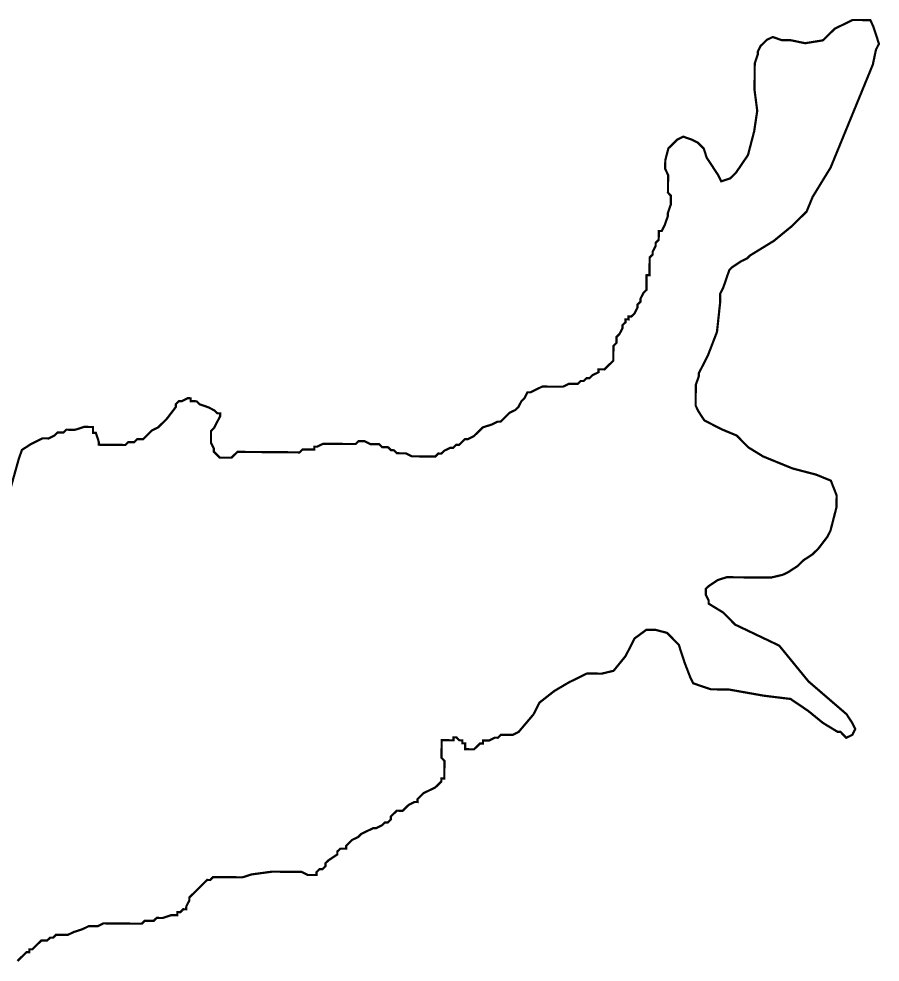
# Model space of a CAD drawing. Header units: metres. Extents: x 290190 to 339802, y 1811045 to 1991312.
# Drawn here: x 319263 to 320437, y 1888507 to 1889793 of the extents above; entities that cross this region are included whole.
import ezdxf

# ---------------------------------------------------------------- set-up
doc = ezdxf.new("R2010")
doc.units = ezdxf.units.M
doc.header["$MEASUREMENT"] = 0
doc.layers.add('HAZARDS LINE', color=1, linetype='Continuous')

msp = doc.modelspace()

# ---------------------------------------------------------------- linework, layer by layer
at = {"layer": 'HAZARDS LINE', "lineweight": 18}
msp.add_lwpolyline([(319260.8, 1888508.2, 3.02, 3.02, 0), (319264.9, 1888512.2, 3.02, 3.02, 0), (319269, 1888516.2, 3.02, 3.02, 0), (319273, 1888520.2, 3.02, 3.02, 0), (319277, 1888520.2, 3.02, 3.02, 0), (319277.1, 1888524.2, 3.02, 3.02, 0), (319281.1, 1888524.1, 3.02, 3.02, 0), (319289.2, 1888532.1, 3.02, 3.02, 0), (319293.3, 1888536.1, 3.02, 3.02, 0), (319301.3, 1888536.1, 3.02, 3.02, 0), (319305.4, 1888540, 3.02, 3.02, 0), (319309.4, 1888540, 3.02, 3.02, 0), (319313.5, 1888544, 3.02, 3.02, 0), (319317.5, 1888544, 3.02, 3.02, 0), (319321.6, 1888543.9, 3.02, 3.02, 0), (319325.6, 1888543.9, 3.02, 3.02, 0), (319329.6, 1888543.9, 3.02, 3.02, 0), (319337.7, 1888547.8, 3.02, 3.02, 0), (319349.8, 1888551.7, 3.02, 3.02, 0), (319357.9, 1888555.7, 3.02, 3.02, 0), (319361.9, 1888555.7, 3.02, 3.02, 0), (319370, 1888555.6, 3.02, 3.02, 0), (319378.1, 1888559.6, 3.02, 3.02, 0), (319382.1, 1888559.5, 3.02, 3.02, 0), (319386.1, 1888559.5, 3.02, 3.02, 0), (319390.2, 1888559.5, 3.02, 3.02, 0), (319398.2, 1888559.4, 3.02, 3.02, 0), (319402.2, 1888559.4, 3.02, 3.02, 0), (319406.3, 1888559.3, 3.02, 3.02, 0), (319418.4, 1888559.2, 3.02, 3.02, 0), (319426.4, 1888559.1, 3.02, 3.02, 0), (319430.4, 1888559.1, 3.02, 3.02, 0), (319434.5, 1888563.1, 3.02, 3.02, 0), (319438.5, 1888563.1, 3.02, 3.02, 0), (319442.6, 1888563, 3.02, 3.02, 0), (319446.6, 1888563, 3.02, 3.02, 0), (319450.7, 1888567, 3.02, 3.02, 0), (319458.7, 1888566.9, 3.02, 3.02, 0), (319470.8, 1888570.8, 3.02, 3.02, 0), (319478.9, 1888570.8, 3.02, 3.02, 0), (319478.9, 1888574.8, 3.02, 3.02, 0), (319482.9, 1888574.8, 3.02, 3.02, 0), (319487, 1888578.8, 3.02, 3.02, 0), (319491, 1888578.7, 3.02, 3.02, 0), (319491.1, 1888582.7, 3.02, 3.02, 0), (319495.2, 1888590.8, 3.02, 3.02, 0), (319495.2, 1888594.8, 3.02, 3.02, 0), (319499.3, 1888598.8, 3.02, 3.02, 0), (319507.4, 1888606.8, 3.02, 3.02, 0), (319511.5, 1888610.8, 3.02, 3.02, 0), (319515.5, 1888614.8, 3.02, 3.02, 0), (319519.6, 1888618.8, 3.02, 3.02, 0), (319523.6, 1888618.7, 3.02, 3.02, 0), (319527.7, 1888622.7, 3.02, 3.02, 0), (319531.7, 1888622.7, 3.02, 3.02, 0), (319535.7, 1888622.6, 3.02, 3.02, 0), (319539.8, 1888622.6, 3.02, 3.02, 0), (319543.8, 1888622.6, 3.02, 3.02, 0), (319547.8, 1888622.5, 3.02, 3.02, 0), (319551.8, 1888622.5, 3.02, 3.02, 0), (319555.9, 1888622.5, 3.02, 3.02, 0), (319559.9, 1888622.4, 3.02, 3.02, 0), (319563.9, 1888622.4, 3.02, 3.02, 0), (319567.9, 1888622.4, 3.02, 3.02, 0), (319580.1, 1888626.3, 3.02, 3.02, 0), (319608.3, 1888630.1, 3.02, 3.02, 0), (319636.5, 1888629.8, 3.02, 3.02, 0), (319640.5, 1888629.8, 3.02, 3.02, 0), (319644.5, 1888629.8, 3.02, 3.02, 0), (319648.6, 1888629.7, 3.02, 3.02, 0), (319656.6, 1888625.6, 3.02, 3.02, 0), (319660.6, 1888625.6, 3.02, 3.02, 0), (319664.6, 1888625.6, 3.02, 3.02, 0), (319668.7, 1888625.5, 3.02, 3.02, 0), (319668.7, 1888629.5, 3.02, 3.02, 0), (319672.8, 1888633.5, 3.02, 3.02, 0), (319676.8, 1888633.5, 3.02, 3.02, 0), (319680.9, 1888637.5, 3.02, 3.02, 0), (319680.9, 1888641.5, 3.02, 3.02, 0), (319685, 1888645.5, 3.02, 3.02, 0), (319697.1, 1888653.5, 3.02, 3.02, 0), (319697.1, 1888657.5, 3.02, 3.02, 0), (319701.2, 1888661.5, 3.02, 3.02, 0), (319705.2, 1888661.5, 3.02, 3.02, 0), (319709.3, 1888661.4, 3.02, 3.02, 0), (319709.3, 1888665.5, 3.02, 3.02, 0), (319717.4, 1888673.4, 3.02, 3.02, 0), (319725.5, 1888677.4, 3.02, 3.02, 0), (319729.6, 1888681.4, 3.02, 3.02, 0), (319737.7, 1888685.4, 3.02, 3.02, 0), (319745.8, 1888689.3, 3.02, 3.02, 0), (319749.8, 1888689.3, 3.02, 3.02, 0), (319757.9, 1888693.2, 3.02, 3.02, 0), (319761.9, 1888697.2, 3.02, 3.02, 0), (319766, 1888697.2, 3.02, 3.02, 0), (319770, 1888701.2, 3.02, 3.02, 0), (319770.1, 1888705.2, 3.02, 3.02, 0), (319774.1, 1888709.2, 3.02, 3.02, 0), (319778.2, 1888713.2, 3.02, 3.02, 0), (319786.2, 1888713.1, 3.02, 3.02, 0), (319790.3, 1888717.1, 3.02, 3.02, 0), (319794.4, 1888721.1, 3.02, 3.02, 0), (319802.5, 1888725.1, 3.02, 3.02, 0), (319806.5, 1888725, 3.02, 3.02, 0), (319806.5, 1888729.1, 3.02, 3.02, 0), (319814.7, 1888737.1, 3.02, 3.02, 0), (319830.8, 1888745, 3.02, 3.02, 0), (319839, 1888753, 3.02, 3.02, 0), (319839, 1888757, 3.02, 3.02, 0), (319843, 1888757, 3.02, 3.02, 0), (319843.1, 1888761, 3.02, 3.02, 0), (319843.1, 1888765, 3.02, 3.02, 0), (319843.1, 1888769, 3.02, 3.02, 0), (319843.2, 1888777.1, 3.02, 3.02, 0), (319843.2, 1888781.1, 3.02, 3.02, 0), (319839.2, 1888785.2, 3.02, 3.02, 0), (319839.3, 1888789.2, 3.02, 3.02, 0), (319839.3, 1888797.3, 3.02, 3.02, 0), (319839.4, 1888801.3, 3.02, 3.02, 0), (319839.4, 1888805.3, 3.02, 3.02, 0), (319839.4, 1888809.4, 3.02, 3.02, 0), (319843.5, 1888809.3, 3.02, 3.02, 0), (319847.5, 1888809.3, 3.02, 3.02, 0), (319851.5, 1888809.2, 3.02, 3.02, 0), (319855.6, 1888809.2, 3.02, 3.02, 0), (319855.6, 1888813.2, 3.02, 3.02, 0), (319859.6, 1888813.2, 3.02, 3.02, 0), (319863.6, 1888809.1, 3.02, 3.02, 0), (319867.6, 1888809.1, 3.02, 3.02, 0), (319867.6, 1888805.1, 3.02, 3.02, 0), (319871.6, 1888805, 3.02, 3.02, 0), (319871.6, 1888801, 3.02, 3.02, 0), (319871.6, 1888797, 3.02, 3.02, 0), (319875.6, 1888797, 3.02, 3.02, 0), (319879.6, 1888796.9, 3.02, 3.02, 0), (319883.6, 1888796.9, 3.02, 3.02, 0), (319887.7, 1888800.9, 3.02, 3.02, 0), (319891.8, 1888804.9, 3.02, 3.02, 0), (319895.8, 1888804.8, 3.02, 3.02, 0), (319895.8, 1888808.9, 3.02, 3.02, 0), (319899.9, 1888808.8, 3.02, 3.02, 0), (319903.9, 1888808.8, 3.02, 3.02, 0), (319912, 1888812.8, 3.02, 3.02, 0), (319916, 1888812.7, 3.02, 3.02, 0), (319920.1, 1888816.7, 3.02, 3.02, 0), (319924.1, 1888816.7, 3.02, 3.02, 0), (319928.1, 1888816.6, 3.02, 3.02, 0), (319936.2, 1888816.6, 3.02, 3.02, 0), (319944.3, 1888820.5, 3.02, 3.02, 0), (319964.6, 1888844.5, 3.02, 3.02, 0), (319972.8, 1888860.6, 3.02, 3.02, 0), (319993.1, 1888876.5, 3.02, 3.02, 0), (320013.3, 1888888.4, 3.02, 3.02, 0), (320037.6, 1888900.3, 3.02, 3.02, 0), (320057.7, 1888900.1, 3.02, 3.02, 0), (320073.9, 1888904, 3.02, 3.02, 0), (320090.2, 1888924, 3.02, 3.02, 0), (320102.5, 1888948.1, 3.02, 3.02, 0), (320118.7, 1888960, 3.02, 3.02, 0), (320130.8, 1888959.9, 3.02, 3.02, 0), (320146.8, 1888955.7, 3.02, 3.02, 0), (320162.8, 1888939.5, 3.02, 3.02, 0), (320170.7, 1888915.2, 3.02, 3.02, 0), (320178.5, 1888895, 3.02, 3.02, 0), (320182.5, 1888886.9, 3.02, 3.02, 0), (320206.6, 1888878.7, 3.02, 3.02, 0), (320230.8, 1888878.5, 3.02, 3.02, 0), (320279, 1888870, 3.02, 3.02, 0), (320315.2, 1888865.6, 3.02, 3.02, 0), (320339.3, 1888849.3, 3.02, 3.02, 0), (320359.3, 1888833, 3.02, 3.02, 0), (320379.3, 1888820.8, 3.02, 3.02, 0), (320383.3, 1888820.7, 3.02, 3.02, 0), (320391.3, 1888812.6, 3.02, 3.02, 0), (320399.4, 1888816.6, 3.02, 3.02, 0), (320403.5, 1888824.6, 3.02, 3.02, 0), (320399.5, 1888832.7, 3.02, 3.02, 0), (320391.6, 1888844.8, 3.02, 3.02, 0), (320339.6, 1888889.6, 3.02, 3.02, 0), (320299.8, 1888938.3, 3.02, 3.02, 0), (320239.6, 1888967, 3.02, 3.02, 0), (320223.6, 1888983.3, 3.02, 3.02, 0), (320203.6, 1888995.5, 3.02, 3.02, 0), (320203.6, 1888999.6, 3.02, 3.02, 0), (320199.7, 1889007.7, 3.02, 3.02, 0), (320199.7, 1889015.7, 3.02, 3.02, 0), (320203.8, 1889019.7, 3.02, 3.02, 0), (320215.9, 1889027.7, 3.02, 3.02, 0), (320228.1, 1889031.6, 3.02, 3.02, 0), (320240.2, 1889031.5, 3.02, 3.02, 0), (320256.3, 1889031.3, 3.02, 3.02, 0), (320272.4, 1889031.2, 3.02, 3.02, 0), (320288.5, 1889031.1, 3.02, 3.02, 0), (320304.6, 1889034.9, 3.02, 3.02, 0), (320312.7, 1889038.9, 3.02, 3.02, 0), (320324.9, 1889046.9, 3.02, 3.02, 0), (320333, 1889054.8, 3.02, 3.02, 0), (320345.2, 1889062.8, 3.02, 3.02, 0), (320353.3, 1889070.8, 3.02, 3.02, 0), (320365.5, 1889086.8, 3.02, 3.02, 0), (320369.6, 1889094.8, 3.02, 3.02, 0), (320377.9, 1889127, 3.02, 3.02, 0), (320378.1, 1889143.1, 3.02, 3.02, 0), (320370.2, 1889163.3, 3.02, 3.02, 0), (320350.1, 1889171.5, 3.02, 3.02, 0), (320318, 1889179.9, 3.02, 3.02, 0), (320277.8, 1889196.3, 3.02, 3.02, 0), (320257.8, 1889208.6, 3.02, 3.02, 0), (320253.8, 1889212.6, 3.02, 3.02, 0), (320241.8, 1889224.8, 3.02, 3.02, 0), (320221.8, 1889233.1, 3.02, 3.02, 0), (320205.7, 1889241.3, 3.02, 3.02, 0), (320197.7, 1889245.4, 3.02, 3.02, 0), (320189.8, 1889257.5, 3.02, 3.02, 0), (320185.8, 1889265.6, 3.02, 3.02, 0), (320185.9, 1889281.7, 3.02, 3.02, 0), (320186, 1889293.8, 3.02, 3.02, 0), (320190.2, 1889305.9, 3.02, 3.02, 0), (320190.2, 1889309.9, 3.02, 3.02, 0), (320202.5, 1889334, 3.02, 3.02, 0), (320214.9, 1889366.1, 3.02, 3.02, 0), (320219.2, 1889406.3, 3.02, 3.02, 0), (320219.3, 1889418.4, 3.02, 3.02, 0), (320223.4, 1889426.4, 3.02, 3.02, 0), (320227.6, 1889438.5, 3.02, 3.02, 0), (320231.7, 1889450.5, 3.02, 3.02, 0), (320235.8, 1889454.5, 3.02, 3.02, 0), (320247.9, 1889462.5, 3.02, 3.02, 0), (320256, 1889466.4, 3.02, 3.02, 0), (320260.1, 1889470.4, 3.02, 3.02, 0), (320292.5, 1889490.3, 3.02, 3.02, 0), (320316.8, 1889510.2, 3.02, 3.02, 0), (320337.1, 1889530.2, 3.02, 3.02, 0), (320345.4, 1889550.3, 3.02, 3.02, 0), (320369.9, 1889590.3, 3.02, 3.02, 0), (320419.3, 1889710.8, 3.02, 3.02, 0), (320427.5, 1889730.8, 3.02, 3.02, 0), (320431.7, 1889750.9, 3.02, 3.02, 0), (320435.8, 1889759, 3.02, 3.02, 0), (320431.9, 1889771.1, 3.02, 3.02, 0), (320427.9, 1889783.2, 3.02, 3.02, 0), (320424, 1889791.3, 3.02, 3.02, 0), (320411.9, 1889791.4, 3.02, 3.02, 0), (320399.8, 1889791.5, 3.02, 3.02, 0), (320375.6, 1889779.6, 3.02, 3.02, 0), (320367.4, 1889771.6, 3.02, 3.02, 0), (320359.3, 1889763.7, 3.02, 3.02, 0), (320335.1, 1889759.8, 3.02, 3.02, 0), (320315, 1889764, 3.02, 3.02, 0), (320302.9, 1889764.1, 3.02, 3.02, 0), (320290.9, 1889768.3, 3.02, 3.02, 0), (320282.8, 1889764.3, 3.02, 3.02, 0), (320278.7, 1889760.3, 3.02, 3.02, 0), (320274.6, 1889756.3, 3.02, 3.02, 0), (320270.5, 1889748.3, 3.02, 3.02, 0), (320270.5, 1889744.3, 3.02, 3.02, 0), (320266.4, 1889732.2, 3.02, 3.02, 0), (320266.1, 1889696, 3.02, 3.02, 0), (320269.8, 1889667.7, 3.02, 3.02, 0), (320265.6, 1889639.6, 3.02, 3.02, 0), (320261.4, 1889623.5, 3.02, 3.02, 0), (320257.2, 1889607.4, 3.02, 3.02, 0), (320249.1, 1889595.4, 3.02, 3.02, 0), (320240.9, 1889583.4, 3.02, 3.02, 0), (320232.8, 1889575.4, 3.02, 3.02, 0), (320220.7, 1889571.5, 3.02, 3.02, 0), (320216.7, 1889579.6, 3.02, 3.02, 0), (320208.8, 1889591.7, 3.02, 3.02, 0), (320200.8, 1889603.9, 3.02, 3.02, 0), (320196.9, 1889616, 3.02, 3.02, 0), (320188.9, 1889624.1, 3.02, 3.02, 0), (320180.9, 1889628.2, 3.02, 3.02, 0), (320168.8, 1889632.4, 3.02, 3.02, 0), (320160.8, 1889628.4, 3.02, 3.02, 0), (320148.6, 1889616.4, 3.02, 3.02, 0), (320144.4, 1889600.3, 3.02, 3.02, 0), (320144.3, 1889588.3, 3.02, 3.02, 0), (320148.2, 1889580.2, 3.02, 3.02, 0), (320148.2, 1889572.1, 3.02, 3.02, 0), (320148.1, 1889568.1, 3.02, 3.02, 0), (320148.1, 1889564.1, 3.02, 3.02, 0), (320148.1, 1889560, 3.02, 3.02, 0), (320148, 1889556, 3.02, 3.02, 0), (320152, 1889551.9, 3.02, 3.02, 0), (320152, 1889547.9, 3.02, 3.02, 0), (320152, 1889543.9, 3.02, 3.02, 0), (320151.9, 1889539.9, 3.02, 3.02, 0), (320147.8, 1889527.8, 3.02, 3.02, 0), (320147.8, 1889523.8, 3.02, 3.02, 0), (320143.6, 1889511.7, 3.02, 3.02, 0), (320139.5, 1889503.7, 3.02, 3.02, 0), (320135.5, 1889503.7, 3.02, 3.02, 0), (320135.5, 1889499.7, 3.02, 3.02, 0), (320135.4, 1889491.7, 3.02, 3.02, 0), (320131.3, 1889487.7, 3.02, 3.02, 0), (320131.3, 1889483.6, 3.02, 3.02, 0), (320127.2, 1889475.6, 3.02, 3.02, 0), (320127.2, 1889471.6, 3.02, 3.02, 0), (320123.1, 1889467.6, 3.02, 3.02, 0), (320123.1, 1889463.6, 3.02, 3.02, 0), (320123, 1889459.5, 3.02, 3.02, 0), (320123, 1889451.5, 3.02, 3.02, 0), (320122.9, 1889447.4, 3.02, 3.02, 0), (320122.9, 1889443.4, 3.02, 3.02, 0), (320118.9, 1889443.5, 3.02, 3.02, 0), (320118.8, 1889439.4, 3.02, 3.02, 0), (320118.8, 1889435.4, 3.02, 3.02, 0), (320118.8, 1889431.4, 3.02, 3.02, 0), (320118.7, 1889423.3, 3.02, 3.02, 0), (320114.6, 1889419.3, 3.02, 3.02, 0), (320110.5, 1889411.3, 3.02, 3.02, 0), (320110.5, 1889407.3, 3.02, 3.02, 0), (320106.4, 1889403.3, 3.02, 3.02, 0), (320106.4, 1889399.2, 3.02, 3.02, 0), (320102.3, 1889391.2, 3.02, 3.02, 0), (320098.2, 1889387.2, 3.02, 3.02, 0), (320094.2, 1889387.3, 3.02, 3.02, 0), (320094.2, 1889383.2, 3.02, 3.02, 0), (320090.1, 1889383.3, 3.02, 3.02, 0), (320090.1, 1889379.2, 3.02, 3.02, 0), (320086, 1889375.3, 3.02, 3.02, 0), (320086, 1889371.2, 3.02, 3.02, 0), (320081.9, 1889363.2, 3.02, 3.02, 0), (320077.9, 1889359.2, 3.02, 3.02, 0), (320077.8, 1889355.2, 3.02, 3.02, 0), (320077.8, 1889351.2, 3.02, 3.02, 0), (320073.7, 1889347.2, 3.02, 3.02, 0), (320073.7, 1889343.1, 3.02, 3.02, 0), (320073.6, 1889339.1, 3.02, 3.02, 0), (320073.6, 1889335.1, 3.02, 3.02, 0), (320073.6, 1889331, 3.02, 3.02, 0), (320073.5, 1889327, 3.02, 3.02, 0), (320069.5, 1889323, 3.02, 3.02, 0), (320065.4, 1889319, 3.02, 3.02, 0), (320061.4, 1889315, 3.02, 3.02, 0), (320057.3, 1889315.1, 3.02, 3.02, 0), (320053.3, 1889315.1, 3.02, 3.02, 0), (320053.3, 1889311.1, 3.02, 3.02, 0), (320045.2, 1889307.1, 3.02, 3.02, 0), (320041.1, 1889303.1, 3.02, 3.02, 0), (320037.1, 1889303.2, 3.02, 3.02, 0), (320033, 1889299.2, 3.02, 3.02, 0), (320029, 1889299.2, 3.02, 3.02, 0), (320024.9, 1889295.2, 3.02, 3.02, 0), (320020.9, 1889295.2, 3.02, 3.02, 0), (320016.9, 1889295.3, 3.02, 3.02, 0), (320012.8, 1889295.3, 3.02, 3.02, 0), (320004.8, 1889291.4, 3.02, 3.02, 0), (319996.7, 1889291.4, 3.02, 3.02, 0), (319992.7, 1889291.5, 3.02, 3.02, 0), (319984.6, 1889291.5, 3.02, 3.02, 0), (319980.6, 1889291.6, 3.02, 3.02, 0), (319976.6, 1889291.6, 3.02, 3.02, 0), (319960.4, 1889283.7, 3.02, 3.02, 0), (319956.4, 1889283.7, 3.02, 3.02, 0), (319952.3, 1889275.7, 3.02, 3.02, 0), (319948.2, 1889271.7, 3.02, 3.02, 0), (319944.1, 1889263.7, 3.02, 3.02, 0), (319940, 1889259.7, 3.02, 3.02, 0), (319931.9, 1889255.7, 3.02, 3.02, 0), (319927.9, 1889251.7, 3.02, 3.02, 0), (319923.8, 1889247.7, 3.02, 3.02, 0), (319919.8, 1889243.8, 3.02, 3.02, 0), (319915.7, 1889243.8, 3.02, 3.02, 0), (319907.6, 1889239.8, 3.02, 3.02, 0), (319895.5, 1889235.9, 3.02, 3.02, 0), (319887.4, 1889227.9, 3.02, 3.02, 0), (319883.3, 1889223.9, 3.02, 3.02, 0), (319875.2, 1889220, 3.02, 3.02, 0), (319871.2, 1889220, 3.02, 3.02, 0), (319867.2, 1889216, 3.02, 3.02, 0), (319863.1, 1889212, 3.02, 3.02, 0), (319859.1, 1889212, 3.02, 3.02, 0), (319855, 1889208.1, 3.02, 3.02, 0), (319851, 1889208.1, 3.02, 3.02, 0), (319842.9, 1889204.1, 3.02, 3.02, 0), (319838.8, 1889200.1, 3.02, 3.02, 0), (319834.8, 1889200.2, 3.02, 3.02, 0), (319830.7, 1889196.2, 3.02, 3.02, 0), (319826.7, 1889196.2, 3.02, 3.02, 0), (319822.7, 1889196.3, 3.02, 3.02, 0), (319818.6, 1889196.3, 3.02, 3.02, 0), (319814.6, 1889196.3, 3.02, 3.02, 0), (319806.6, 1889196.4, 3.02, 3.02, 0), (319798.5, 1889196.5, 3.02, 3.02, 0), (319790.5, 1889200.6, 3.02, 3.02, 0), (319782.4, 1889200.6, 3.02, 3.02, 0), (319778.4, 1889200.7, 3.02, 3.02, 0), (319774.4, 1889204.7, 3.02, 3.02, 0), (319770.4, 1889204.8, 3.02, 3.02, 0), (319766.4, 1889208.8, 3.02, 3.02, 0), (319762.4, 1889208.9, 3.02, 3.02, 0), (319758.3, 1889208.9, 3.02, 3.02, 0), (319754.3, 1889213, 3.02, 3.02, 0), (319742.3, 1889213.1, 3.02, 3.02, 0), (319734.2, 1889217.2, 3.02, 3.02, 0), (319730.2, 1889217.2, 3.02, 3.02, 0), (319726.2, 1889217.2, 3.02, 3.02, 0), (319722.1, 1889213.2, 3.02, 3.02, 0), (319718.1, 1889213.3, 3.02, 3.02, 0), (319714.1, 1889213.3, 3.02, 3.02, 0), (319710, 1889213.3, 3.02, 3.02, 0), (319698, 1889213.4, 3.02, 3.02, 0), (319689.9, 1889213.5, 3.02, 3.02, 0), (319685.9, 1889213.6, 3.02, 3.02, 0), (319681.8, 1889213.6, 3.02, 3.02, 0), (319677.8, 1889213.6, 3.02, 3.02, 0), (319669.7, 1889209.7, 3.02, 3.02, 0), (319665.7, 1889209.7, 3.02, 3.02, 0), (319665.7, 1889205.7, 3.02, 3.02, 0), (319661.6, 1889205.7, 3.02, 3.02, 0), (319657.6, 1889205.7, 3.02, 3.02, 0), (319653.6, 1889205.8, 3.02, 3.02, 0), (319649.5, 1889205.8, 3.02, 3.02, 0), (319645.5, 1889201.8, 3.02, 3.02, 0), (319637.4, 1889201.9, 3.02, 3.02, 0), (319633.4, 1889201.9, 3.02, 3.02, 0), (319629.4, 1889202, 3.02, 3.02, 0), (319625.3, 1889202, 3.02, 3.02, 0), (319621.3, 1889202, 3.02, 3.02, 0), (319617.3, 1889202.1, 3.02, 3.02, 0), (319613.3, 1889202.1, 3.02, 3.02, 0), (319609.2, 1889202.1, 3.02, 3.02, 0), (319605.2, 1889202.2, 3.02, 3.02, 0), (319601.2, 1889202.2, 3.02, 3.02, 0), (319597.2, 1889202.2, 3.02, 3.02, 0), (319593.1, 1889202.3, 3.02, 3.02, 0), (319589.1, 1889202.3, 3.02, 3.02, 0), (319585.1, 1889202.3, 3.02, 3.02, 0), (319581, 1889202.4, 3.02, 3.02, 0), (319573, 1889202.4, 3.02, 3.02, 0), (319569, 1889202.5, 3.02, 3.02, 0), (319564.9, 1889202.5, 3.02, 3.02, 0), (319560.9, 1889202.6, 3.02, 3.02, 0), (319556.8, 1889198.6, 3.02, 3.02, 0), (319552.8, 1889194.6, 3.02, 3.02, 0), (319548.8, 1889194.6, 3.02, 3.02, 0), (319544.7, 1889194.6, 3.02, 3.02, 0), (319540.7, 1889194.7, 3.02, 3.02, 0), (319536.7, 1889194.7, 3.02, 3.02, 0), (319532.7, 1889198.8, 3.02, 3.02, 0), (319528.7, 1889202.8, 3.02, 3.02, 0), (319528.7, 1889206.9, 3.02, 3.02, 0), (319524.8, 1889215, 3.02, 3.02, 0), (319524.8, 1889219, 3.02, 3.02, 0), (319524.8, 1889223, 3.02, 3.02, 0), (319524.9, 1889231.1, 3.02, 3.02, 0), (319529, 1889235.1, 3.02, 3.02, 0), (319537.2, 1889251.1, 3.02, 3.02, 0), (319537.2, 1889255.1, 3.02, 3.02, 0), (319533.2, 1889255.2, 3.02, 3.02, 0), (319529.2, 1889259.2, 3.02, 3.02, 0), (319521.2, 1889263.3, 3.02, 3.02, 0), (319509.1, 1889267.5, 3.02, 3.02, 0), (319505.1, 1889271.5, 3.02, 3.02, 0), (319501.1, 1889271.6, 3.02, 3.02, 0), (319497.1, 1889271.6, 3.02, 3.02, 0), (319497.1, 1889275.6, 3.02, 3.02, 0), (319493.1, 1889275.7, 3.02, 3.02, 0), (319485, 1889271.7, 3.02, 3.02, 0), (319480.9, 1889271.7, 3.02, 3.02, 0), (319476.9, 1889267.7, 3.02, 3.02, 0), (319476.8, 1889263.7, 3.02, 3.02, 0), (319464.6, 1889247.7, 3.02, 3.02, 0), (319460.6, 1889243.7, 3.02, 3.02, 0), (319456.5, 1889239.7, 3.02, 3.02, 0), (319452.4, 1889235.7, 3.02, 3.02, 0), (319444.3, 1889231.8, 3.02, 3.02, 0), (319436.2, 1889223.8, 3.02, 3.02, 0), (319432.2, 1889219.8, 3.02, 3.02, 0), (319428.1, 1889219.8, 3.02, 3.02, 0), (319424.1, 1889219.9, 3.02, 3.02, 0), (319420, 1889215.9, 3.02, 3.02, 0), (319412, 1889215.9, 3.02, 3.02, 0), (319407.9, 1889211.9, 3.02, 3.02, 0), (319403.9, 1889212, 3.02, 3.02, 0), (319395.8, 1889212, 3.02, 3.02, 0), (319391.8, 1889212.1, 3.02, 3.02, 0), (319387.8, 1889212.1, 3.02, 3.02, 0), (319383.8, 1889212.2, 3.02, 3.02, 0), (319379.7, 1889212.2, 3.02, 3.02, 0), (319375.7, 1889212.2, 3.02, 3.02, 0), (319371.7, 1889212.3, 3.02, 3.02, 0), (319371.7, 1889216.3, 3.02, 3.02, 0), (319367.8, 1889228.4, 3.02, 3.02, 0), (319363.8, 1889228.4, 3.02, 3.02, 0), (319363.8, 1889232.5, 3.02, 3.02, 0), (319363.8, 1889236.5, 3.02, 3.02, 0), (319359.8, 1889236.5, 3.02, 3.02, 0), (319351.7, 1889236.6, 3.02, 3.02, 0), (319339.6, 1889232.7, 3.02, 3.02, 0), (319331.6, 1889232.7, 3.02, 3.02, 0), (319327.5, 1889232.8, 3.02, 3.02, 0), (319323.5, 1889228.8, 3.02, 3.02, 0), (319315.4, 1889228.9, 3.02, 3.02, 0), (319311.4, 1889224.9, 3.02, 3.02, 0), (319303.3, 1889220.9, 3.02, 3.02, 0), (319295.2, 1889221, 3.02, 3.02, 0), (319287.1, 1889217, 3.02, 3.02, 0), (319279, 1889213.1, 3.02, 3.02, 0), (319266.9, 1889205.1, 3.02, 3.02, 0), (319262.7, 1889193.1, 3.02, 3.02, 0), (319250.3, 1889148.9, 3.02, 3.02, 0)], format="xyseb", dxfattribs=at)

doc.saveas('drawing.dxf')
